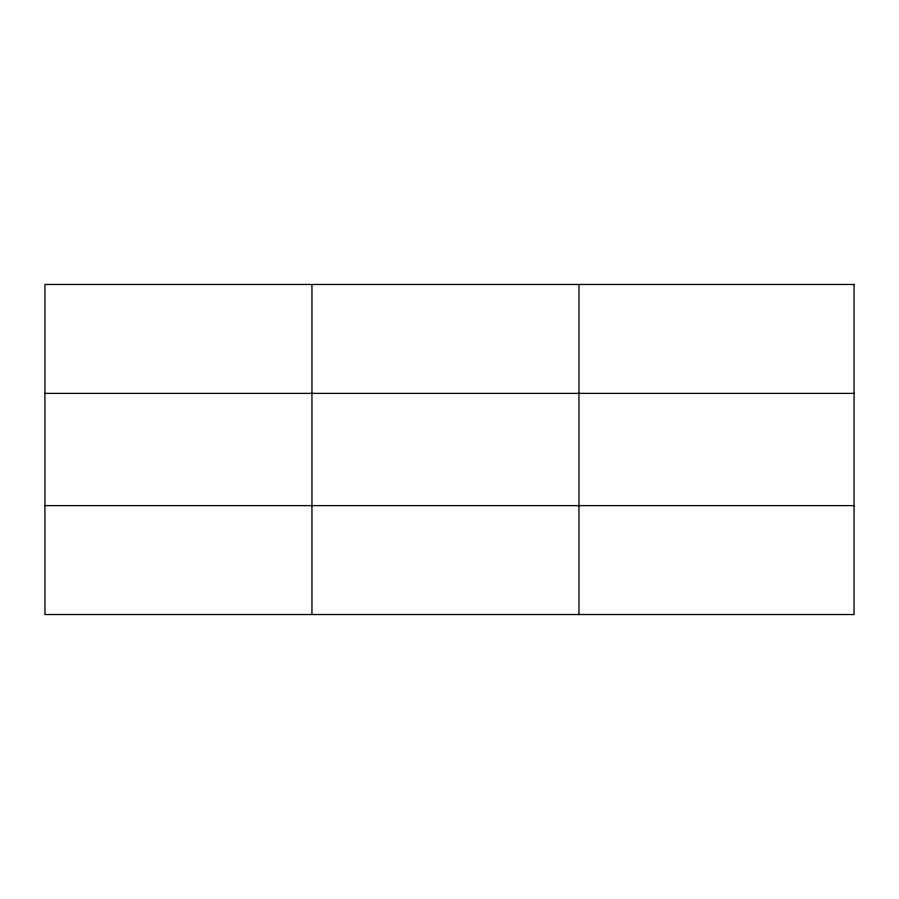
<?xml version="1.0" encoding="UTF-8"?>
<svg xmlns="http://www.w3.org/2000/svg" width="899" height="899" viewBox="0 0 899 899"><rect width="100%" height="100%" fill="white"/><g stroke="black" fill="none" stroke-linecap="round" stroke-linejoin="round"><path stroke-width="1.35" d="M311.953 614.534L311.953 284.466M578.956 614.534L578.956 284.466M44.95 393.391L854.05 393.391M44.95 505.609L854.05 505.609M854.05 284.466L854.05 614.534L44.95 614.534L44.95 284.466L854.05 284.466"/></g></svg>
